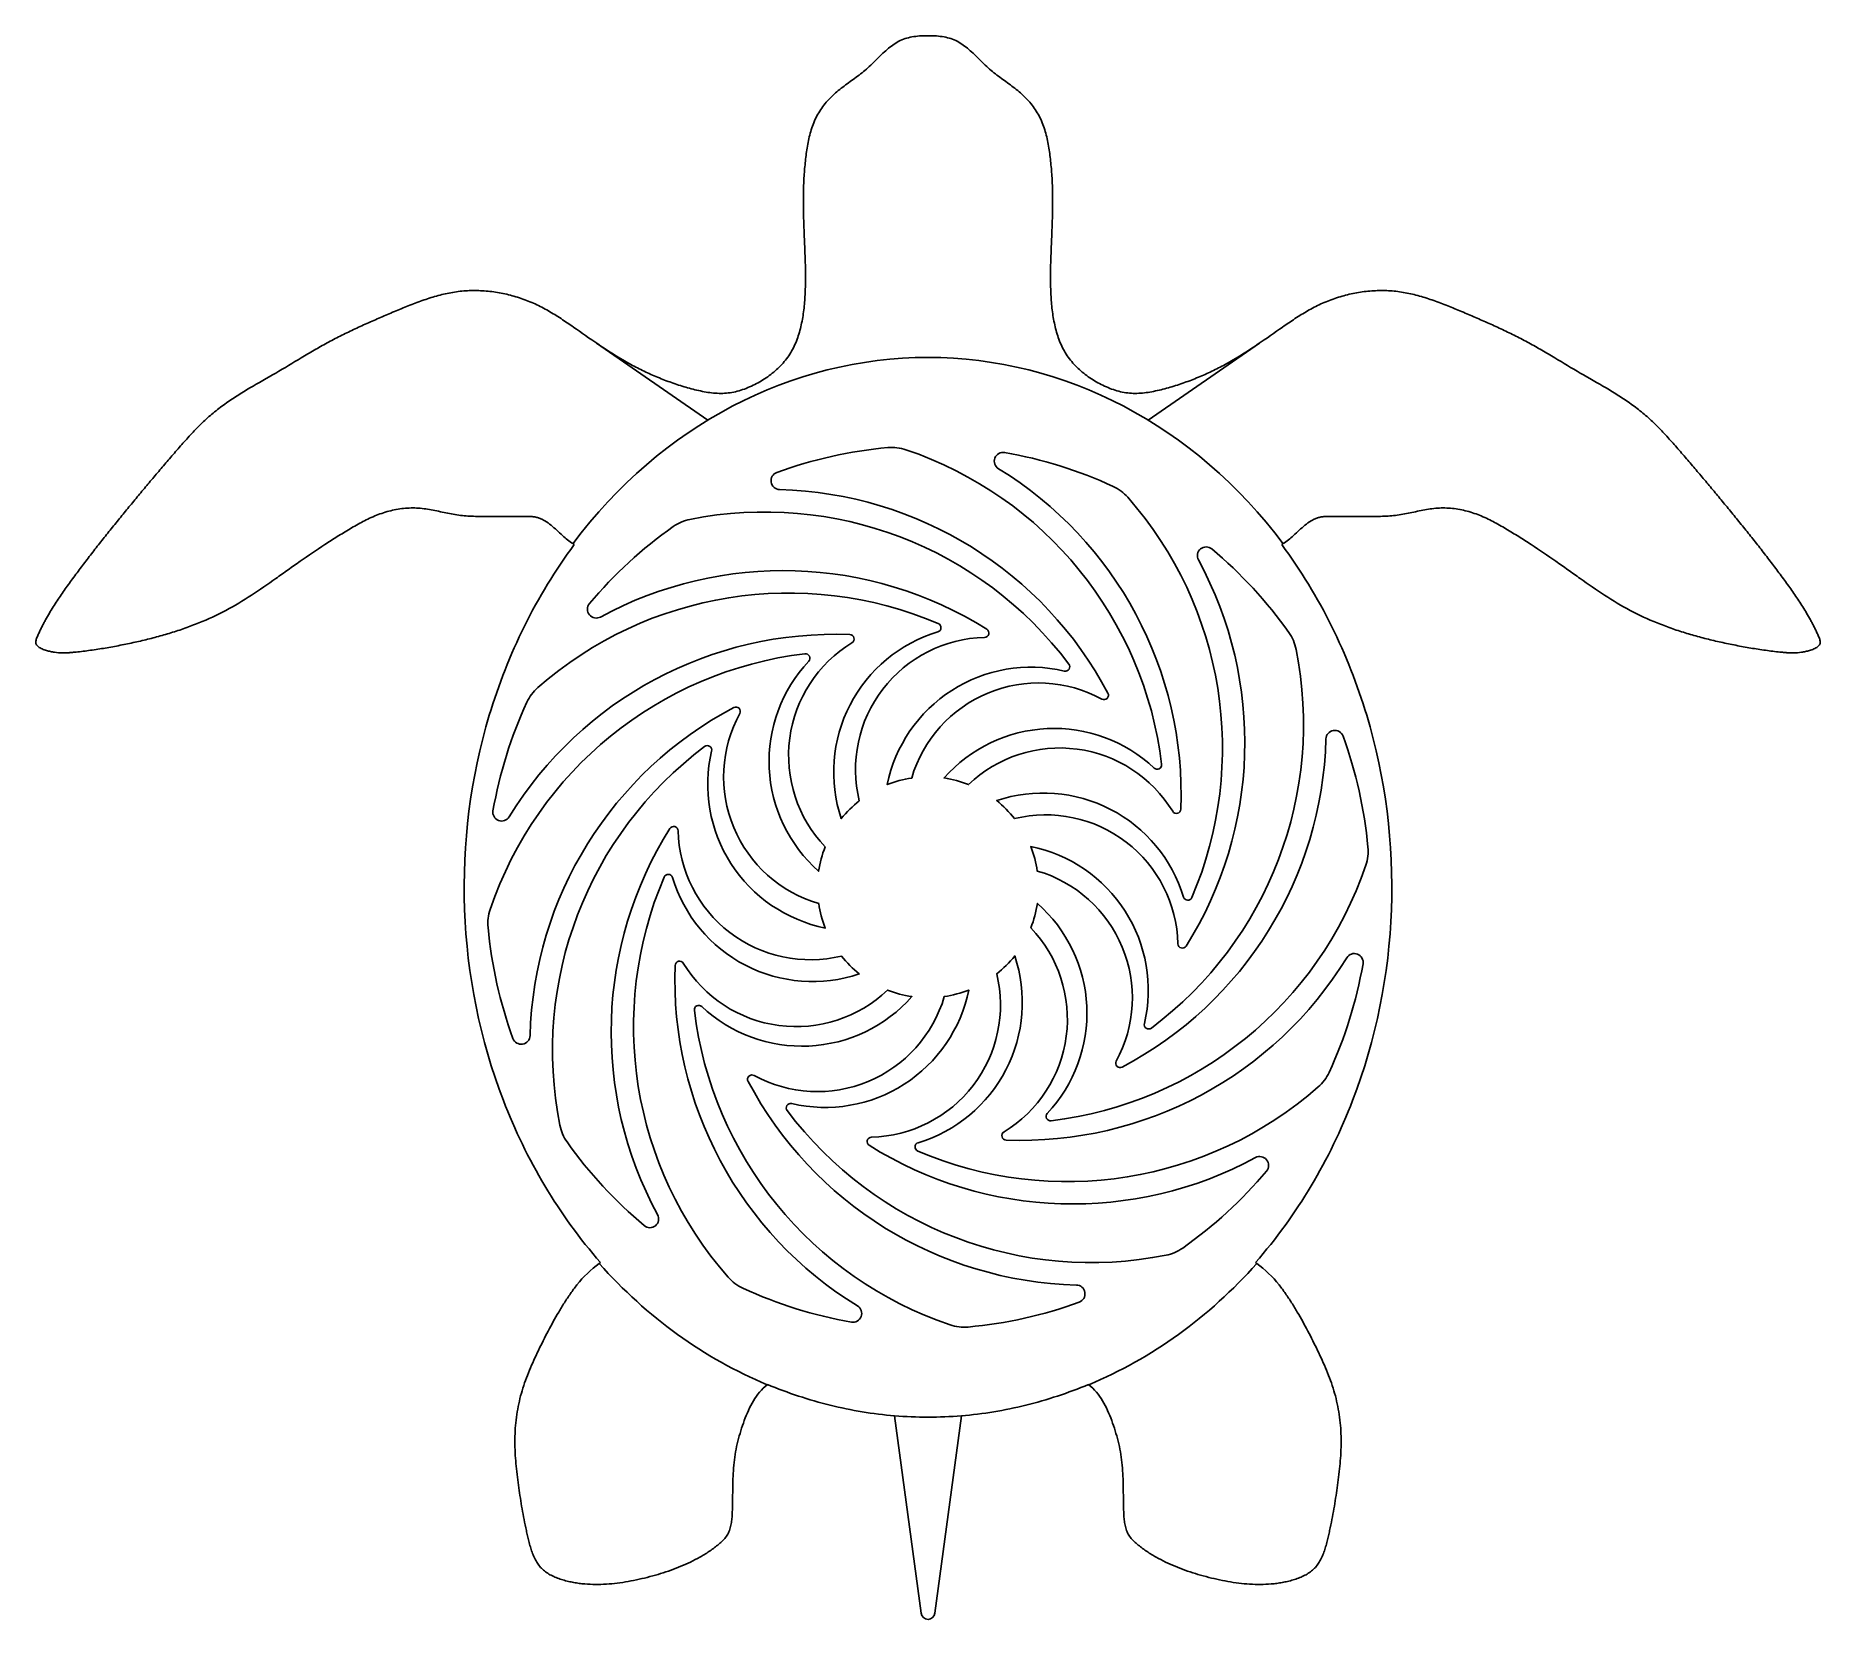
# Model space of a CAD drawing. Header units: millimetres. Extents: x -103 to 103, y -85 to 99.
import ezdxf

# ---------------------------------------------------------------- set-up
doc = ezdxf.new("R2010")
doc.units = ezdxf.units.MM
doc.layers.get('0').update_dxf_attribs({"linetype": 'CONTINUOUS'})

msp = doc.modelspace()

# ---------------------------------------------------------------- linework, layer by layer
for p, q in [((-38.43, 63.11), (-25.52, 54.18)), ((38.43, 63.11), (25.52, 54.18)), ((-0.81, -84.18), (-3.87, -61.28)), ((-3.87, -61.28), (-3.87, -61.28)), ((0.81, -84.18), (3.87, -61.28)), ((3.87, -61.28), (3.87, -61.28))]:
    msp.add_line(p, q)
msp.add_lwpolyline([(29.62, -1.14, 0.700226), (30.58, -1.19, 0.289181), (23.15, 45.22, 0.104544), (21.46, 46.49, 0.064626), (8.88, 50.42, 0.828023), (8.17, 48.54, -0.271156), (29.31, 9.06, -0.742996), (28.36, 8.81, 0.478446), (4.7, 11.92, 0.05739), (1.87, 12.68, -0.423106), (26.22, 13.83, 0.700226), (27.08, 14.26, 0.289181), (-2.56, 50.74, 0.104544), (-4.66, 50.99, 0.064626), (-17.52, 48.11, 0.828023), (-17.2, 46.12, -0.271156), (20.85, 22.5, -0.742996), (20.16, 21.82, 0.478446), (-1.89, 12.67, 0.05739), (-4.72, 11.91, -0.423106), (15.8, 25.08, 0.700226), (16.32, 25.89, 0.289181), (-27.59, 42.66, 0.104544), (-29.53, 41.83, 0.064626), (-39.23, 32.9, 0.828023), (-37.96, 31.34, -0.271156), (6.81, 29.92, -0.742996), (6.55, 28.97, 0.478446), (-7.97, 10.03, 0.05739), (-10.05, 7.96, -0.423106), (1.14, 29.62, 0.700226), (1.19, 30.58, 0.289181), (-45.22, 23.15, 0.104544), (-46.49, 21.46, 0.064626), (-50.42, 8.88, 0.828023), (-48.54, 8.17, -0.271156), (-9.06, 29.31, -0.742996), (-8.81, 28.36, 0.478446), (-11.92, 4.7, 0.05739), (-12.68, 1.87, -0.423106), (-13.83, 26.22, 0.700226), (-14.26, 27.08, 0.289181), (-50.74, -2.56, 0.104544), (-50.99, -4.66, 0.064626), (-48.11, -17.52, 0.828023), (-46.12, -17.2, -0.271156), (-22.5, 20.85, -0.742996), (-21.82, 20.16, 0.478446), (-12.67, -1.89, 0.05739), (-11.91, -4.72, -0.423106), (-25.08, 15.8, 0.700226), (-25.89, 16.32, 0.289181), (-42.66, -27.59, 0.104544), (-41.83, -29.53, 0.064626), (-32.9, -39.23, 0.828023), (-31.34, -37.96, -0.271156), (-29.92, 6.81, -0.742996), (-28.97, 6.55, 0.478446), (-10.03, -7.97, 0.05739), (-7.96, -10.05, -0.423106), (-29.62, 1.14, 0.700226), (-30.58, 1.19, 0.289181), (-23.15, -45.22, 0.104544), (-21.46, -46.49, 0.064626), (-8.88, -50.42, 0.828023), (-8.17, -48.54, -0.271156), (-29.31, -9.06, -0.742996), (-28.36, -8.81, 0.478446), (-4.7, -11.92, 0.05739), (-1.87, -12.68, -0.423106), (-26.22, -13.83, 0.700226), (-27.08, -14.26, 0.289181), (2.56, -50.74, 0.104544), (4.66, -50.99, 0.064626), (17.52, -48.11, 0.828023), (17.2, -46.12, -0.271156), (-20.85, -22.5, -0.742996), (-20.16, -21.82, 0.478446), (1.89, -12.67, 0.05739), (4.72, -11.91, -0.423106), (-15.8, -25.08, 0.700226), (-16.32, -25.89, 0.289181), (27.59, -42.66, 0.104544), (29.53, -41.83, 0.064626), (39.23, -32.9, 0.828023), (37.96, -31.34, -0.271156), (-6.81, -29.92, -0.742996), (-6.55, -28.97, 0.478446), (7.97, -10.03, 0.05739), (10.05, -7.96, -0.423106), (-1.14, -29.62, 0.700226), (-1.19, -30.58, 0.289181), (45.22, -23.15, 0.104544), (46.49, -21.46, 0.064626), (50.42, -8.88, 0.828023), (48.54, -8.17, -0.271156), (9.06, -29.31, -0.742996), (8.81, -28.36, 0.478446), (11.92, -4.7, 0.05739), (12.68, -1.87, -0.423106), (13.83, -26.22, 0.700226), (14.26, -27.08, 0.289181), (50.74, 2.56, 0.104544), (50.99, 4.66, 0.064626), (48.11, 17.52, 0.828023), (46.12, 17.2, -0.271156), (22.5, -20.85, -0.742996), (21.82, -20.16, 0.478446), (12.67, 1.89, 0.05739), (11.91, 4.72, -0.423106), (25.08, -15.8, 0.700226), (25.89, -16.32, 0.289181), (42.66, 27.59, 0.104544), (41.83, 29.53, 0.064626), (32.9, 39.23, 0.828023), (31.34, 37.96, -0.271156), (29.92, -6.81, -0.742996), (28.97, -6.55, 0.478446), (10.03, 7.97, 0.05739), (7.96, 10.05, -0.423106)], format="xyb", close=True)
msp.add_arc((0, -84.07), 0.815, 187.628, 352.372)
for start_param, end_param in [(5.418059, 7.148312), (5.418059, 7.148312), (2.360124, 2.789881), (2.360124, 2.789881), (3.493304, 3.923061), (3.493304, 3.923061), (3.069923, 3.213262), (3.069923, 3.213262)]:
    msp.add_ellipse((0, 0), major_axis=(0, 61.44), ratio=0.880617, start_param=start_param, end_param=end_param)
for points, knots in [([(0, 98.75), (-0.69, 98.75), (-1.91, 98.67), (-3.42, 98.18), (-4.75, 97.19), (-5.8, 96.15), (-6.64, 95.31), (-7.3, 94.72), (-7.98, 94.18), (-8.68, 93.67), (-9.38, 93.17), (-10.06, 92.66), (-10.73, 92.12), (-11.36, 91.53), (-11.94, 90.89), (-12.45, 90.19), (-12.89, 89.45), (-13.36, 88.41), (-13.79, 87.02), (-14.04, 85.58), (-14.19, 84.43), (-14.31, 83.27), (-14.41, 81.83), (-14.45, 80.11), (-14.44, 78.39), (-14.39, 76.68), (-14.32, 74.97), (-14.25, 73.26), (-14.19, 71.55), (-14.2, 70.11), (-14.23, 68.94), (-14.3, 67.76), (-14.46, 66.29), (-14.81, 64.56), (-15.38, 62.92), (-16.21, 61.43), (-17.36, 60.14), (-18.5, 59.23), (-19.5, 58.61), (-20.53, 58.06), (-21.62, 57.63), (-22.73, 57.37), (-23.58, 57.27), (-24.43, 57.27), (-25.29, 57.35), (-26.15, 57.5), (-27.01, 57.69), (-27.86, 57.92), (-28.98, 58.26), (-30.34, 58.73), (-31.94, 59.38), (-33.49, 60.11), (-35.5, 61.2), (-37.92, 62.74), (-40.28, 64.39), (-42.17, 65.71), (-43.62, 66.64), (-45.13, 67.48), (-46.73, 68.16), (-48.4, 68.69), (-50.12, 69.04), (-51.86, 69.21), (-53.6, 69.2), (-55.31, 68.98), (-56.98, 68.58), (-58.62, 68.05), (-60.25, 67.43), (-61.85, 66.76), (-63.45, 66.08), (-65.03, 65.39), (-66.6, 64.67), (-68.14, 63.92), (-69.66, 63.13), (-71.15, 62.28), (-73.13, 61.11), (-75.59, 59.62), (-78.11, 58.2), (-80.08, 57.01), (-81.5, 56.05), (-82.86, 55.01), (-84.14, 53.86), (-85.34, 52.62), (-86.5, 51.34), (-87.63, 50.03), (-88.75, 48.72), (-89.86, 47.41), (-90.97, 46.09), (-92.06, 44.77), (-93.16, 43.43), (-94.25, 42.09), (-95.34, 40.73), (-96.42, 39.37), (-97.48, 38), (-98.51, 36.63), (-99.52, 35.27), (-100.32, 34.14), (-100.94, 33.22), (-101.4, 32.52), (-101.84, 31.79), (-102.2, 31.16), (-102.48, 30.64), (-102.68, 30.24), (-102.89, 29.83), (-103.05, 29.48), (-103.18, 29.19), (-103.31, 28.9), (-103.41, 28.62), (-103.43, 28.35), (-103.37, 28.18), (-103.26, 28.02), (-103.05, 27.83), (-102.68, 27.63), (-102.26, 27.49), (-101.93, 27.39), (-101.61, 27.32), (-101.07, 27.22), (-100.35, 27.17), (-99.68, 27.19), (-99.15, 27.24), (-98.6, 27.29), (-97.92, 27.37), (-97.07, 27.48), (-96.22, 27.61), (-95.36, 27.74), (-94.21, 27.94), (-92.77, 28.23), (-91.07, 28.6), (-89.4, 29.02), (-87.75, 29.49), (-86.12, 30.03), (-83.97, 30.85), (-81.35, 32.05), (-78.4, 33.83), (-76.05, 35.48), (-74.17, 36.82), (-72.3, 38.14), (-70.4, 39.43), (-68.47, 40.67), (-66.99, 41.57), (-65.5, 42.43), (-64.2, 43.05), (-63.11, 43.44), (-62.28, 43.68), (-61.43, 43.86), (-60.57, 43.96), (-59.7, 44), (-58.84, 43.96), (-57.99, 43.85), (-57.15, 43.69), (-56.3, 43.51), (-55.45, 43.34), (-54.6, 43.18), (-53.75, 43.07), (-52.89, 43.02), (-52.03, 43), (-51.16, 43), (-50.31, 43), (-49.45, 42.99), (-48.59, 42.99), (-47.87, 42.99), (-47.29, 43), (-46.7, 43.01), (-46.12, 43.01), (-45.55, 42.95), (-45.15, 42.85), (-44.76, 42.69), (-44.27, 42.42), (-43.69, 42), (-43.02, 41.4), (-42.2, 40.62), (-41.59, 40.1), (-41.18, 39.85)], [0, 0, 0, 0, 0.0078125, 0.015625, 0.0234375, 0.03125, 0.0351562, 0.0390625, 0.0429688, 0.046875, 0.0507812, 0.0546875, 0.0585938, 0.0625, 0.0664062, 0.0703125, 0.0742188, 0.078125, 0.0859375, 0.09375, 0.0976562, 0.1015625, 0.109375, 0.1171875, 0.125, 0.1328125, 0.140625, 0.1484375, 0.15625, 0.1640625, 0.1679688, 0.171875, 0.1796875, 0.1875, 0.1953125, 0.203125, 0.2109375, 0.21875, 0.2226562, 0.2265625, 0.234375, 0.2382812, 0.2421875, 0.2460938, 0.25, 0.2539062, 0.2578125, 0.2617188, 0.265625, 0.2734375, 0.28125, 0.2890625, 0.296875, 0.3125, 0.328125, 0.3359375, 0.34375, 0.3515625, 0.359375, 0.3671875, 0.375, 0.3828125, 0.390625, 0.3984375, 0.40625, 0.4140625, 0.421875, 0.4296875, 0.4375, 0.4453125, 0.453125, 0.4609375, 0.46875, 0.4765625, 0.484375, 0.5, 0.515625, 0.5234375, 0.53125, 0.5390625, 0.546875, 0.5546875, 0.5625, 0.5703125, 0.578125, 0.5859375, 0.59375, 0.6015625, 0.609375, 0.6171875, 0.625, 0.6328125, 0.640625, 0.6484375, 0.65625, 0.6640625, 0.6679688, 0.671875, 0.6757812, 0.6796875, 0.6816406, 0.6835938, 0.6855469, 0.6875, 0.6884766, 0.6894531, 0.6914062, 0.6923828, 0.6933594, 0.6943359, 0.6953125, 0.6972656, 0.6992188, 0.7001953, 0.7011719, 0.703125, 0.7070312, 0.7109375, 0.7128906, 0.7148438, 0.71875, 0.7226562, 0.7265625, 0.7304688, 0.734375, 0.7421875, 0.75, 0.7578125, 0.765625, 0.7734375, 0.78125, 0.796875, 0.8125, 0.828125, 0.8359375, 0.84375, 0.859375, 0.8671875, 0.875, 0.8828125, 0.890625, 0.8945312, 0.8984375, 0.9023438, 0.90625, 0.9101562, 0.9140625, 0.9179688, 0.921875, 0.9257812, 0.9296875, 0.9335938, 0.9375, 0.9414062, 0.9453125, 0.9492188, 0.953125, 0.9570312, 0.9609375, 0.9648438, 0.9667969, 0.96875, 0.9726562, 0.9746094, 0.9765625, 0.9785156, 0.9804688, 0.984375, 0.9882812, 0.9921875, 0.9989966, 0.9989966, 0.9989966, 0.9989966]), ([(0, 98.75), (0.69, 98.75), (1.91, 98.67), (3.42, 98.18), (4.75, 97.19), (5.8, 96.15), (6.64, 95.31), (7.3, 94.72), (7.98, 94.18), (8.68, 93.67), (9.38, 93.17), (10.06, 92.66), (10.73, 92.12), (11.36, 91.53), (11.94, 90.89), (12.45, 90.19), (12.89, 89.45), (13.36, 88.41), (13.79, 87.02), (14.04, 85.58), (14.19, 84.43), (14.31, 83.27), (14.41, 81.83), (14.45, 80.11), (14.44, 78.39), (14.39, 76.68), (14.32, 74.97), (14.25, 73.26), (14.19, 71.55), (14.2, 70.11), (14.23, 68.94), (14.3, 67.76), (14.46, 66.29), (14.81, 64.56), (15.38, 62.92), (16.21, 61.43), (17.36, 60.14), (18.5, 59.23), (19.5, 58.61), (20.53, 58.06), (21.62, 57.63), (22.73, 57.37), (23.58, 57.27), (24.43, 57.27), (25.29, 57.35), (26.15, 57.5), (27.01, 57.69), (27.86, 57.92), (28.98, 58.26), (30.34, 58.73), (31.94, 59.38), (33.49, 60.11), (35.5, 61.2), (37.92, 62.74), (40.28, 64.39), (42.17, 65.71), (43.62, 66.64), (45.13, 67.48), (46.73, 68.16), (48.4, 68.69), (50.12, 69.04), (51.86, 69.21), (53.6, 69.2), (55.31, 68.98), (56.98, 68.58), (58.62, 68.05), (60.25, 67.43), (61.85, 66.76), (63.45, 66.08), (65.03, 65.39), (66.6, 64.67), (68.14, 63.92), (69.66, 63.13), (71.15, 62.28), (73.13, 61.11), (75.59, 59.62), (78.11, 58.2), (80.08, 57.01), (81.5, 56.05), (82.86, 55.01), (84.14, 53.86), (85.34, 52.62), (86.5, 51.34), (87.63, 50.03), (88.75, 48.72), (89.86, 47.41), (90.97, 46.09), (92.06, 44.77), (93.16, 43.43), (94.25, 42.09), (95.34, 40.73), (96.42, 39.37), (97.48, 38), (98.51, 36.63), (99.52, 35.27), (100.32, 34.14), (100.94, 33.22), (101.4, 32.52), (101.84, 31.79), (102.2, 31.16), (102.48, 30.64), (102.68, 30.24), (102.89, 29.83), (103.05, 29.48), (103.18, 29.19), (103.31, 28.9), (103.41, 28.62), (103.43, 28.35), (103.37, 28.18), (103.26, 28.02), (103.05, 27.83), (102.68, 27.63), (102.26, 27.49), (101.93, 27.39), (101.61, 27.32), (101.07, 27.22), (100.35, 27.17), (99.68, 27.19), (99.15, 27.24), (98.6, 27.29), (97.92, 27.37), (97.07, 27.48), (96.22, 27.61), (95.36, 27.74), (94.21, 27.94), (92.77, 28.23), (91.07, 28.6), (89.4, 29.02), (87.75, 29.49), (86.12, 30.03), (83.97, 30.85), (81.35, 32.05), (78.4, 33.83), (76.05, 35.48), (74.17, 36.82), (72.3, 38.14), (70.4, 39.43), (68.47, 40.67), (66.99, 41.57), (65.5, 42.43), (64.2, 43.05), (63.11, 43.44), (62.28, 43.68), (61.43, 43.86), (60.57, 43.96), (59.7, 44), (58.84, 43.96), (57.99, 43.85), (57.15, 43.69), (56.3, 43.51), (55.45, 43.34), (54.6, 43.18), (53.75, 43.07), (52.89, 43.02), (52.03, 43), (51.16, 43), (50.31, 43), (49.45, 42.99), (48.59, 42.99), (47.87, 42.99), (47.29, 43), (46.7, 43.01), (46.12, 43.01), (45.55, 42.95), (45.15, 42.85), (44.76, 42.69), (44.27, 42.42), (43.69, 42), (43.02, 41.4), (42.2, 40.62), (41.59, 40.1), (41.18, 39.85)], [0, 0, 0, 0, 0.0078125, 0.015625, 0.0234375, 0.03125, 0.0351562, 0.0390625, 0.0429688, 0.046875, 0.0507812, 0.0546875, 0.0585938, 0.0625, 0.0664062, 0.0703125, 0.0742188, 0.078125, 0.0859375, 0.09375, 0.0976562, 0.1015625, 0.109375, 0.1171875, 0.125, 0.1328125, 0.140625, 0.1484375, 0.15625, 0.1640625, 0.1679688, 0.171875, 0.1796875, 0.1875, 0.1953125, 0.203125, 0.2109375, 0.21875, 0.2226562, 0.2265625, 0.234375, 0.2382812, 0.2421875, 0.2460938, 0.25, 0.2539062, 0.2578125, 0.2617188, 0.265625, 0.2734375, 0.28125, 0.2890625, 0.296875, 0.3125, 0.328125, 0.3359375, 0.34375, 0.3515625, 0.359375, 0.3671875, 0.375, 0.3828125, 0.390625, 0.3984375, 0.40625, 0.4140625, 0.421875, 0.4296875, 0.4375, 0.4453125, 0.453125, 0.4609375, 0.46875, 0.4765625, 0.484375, 0.5, 0.515625, 0.5234375, 0.53125, 0.5390625, 0.546875, 0.5546875, 0.5625, 0.5703125, 0.578125, 0.5859375, 0.59375, 0.6015625, 0.609375, 0.6171875, 0.625, 0.6328125, 0.640625, 0.6484375, 0.65625, 0.6640625, 0.6679688, 0.671875, 0.6757812, 0.6796875, 0.6816406, 0.6835938, 0.6855469, 0.6875, 0.6884766, 0.6894531, 0.6914062, 0.6923828, 0.6933594, 0.6943359, 0.6953125, 0.6972656, 0.6992188, 0.7001953, 0.7011719, 0.703125, 0.7070312, 0.7109375, 0.7128906, 0.7148438, 0.71875, 0.7226562, 0.7265625, 0.7304688, 0.734375, 0.7421875, 0.75, 0.7578125, 0.765625, 0.7734375, 0.78125, 0.796875, 0.8125, 0.828125, 0.8359375, 0.84375, 0.859375, 0.8671875, 0.875, 0.8828125, 0.890625, 0.8945312, 0.8984375, 0.9023438, 0.90625, 0.9101562, 0.9140625, 0.9179688, 0.921875, 0.9257812, 0.9296875, 0.9335938, 0.9375, 0.9414062, 0.9453125, 0.9492188, 0.953125, 0.9570312, 0.9609375, 0.9648438, 0.9667969, 0.96875, 0.9726562, 0.9746094, 0.9765625, 0.9785156, 0.9804688, 0.984375, 0.9882812, 0.9921875, 0.9989966, 0.9989966, 0.9989966, 0.9989966]), ([(-37.96, -43.51), (-42.79, -38), (-46.57, -31.59), (-51.93, -17.66), (-53.44, -10.14), (-53.99, 5.04), (-53.03, 12.68), (-48.71, 27.06), (-45.41, 33.79), (-41, 39.74)], [0.000001, 0.000001, 0.000001, 0.000001, 4.296587, 4.296587, 8.724567, 8.724567, 13.171501, 13.171501, 17.51272, 17.51272, 17.51272, 17.51272]), ([(41, 39.74), (45.41, 33.79), (48.71, 27.06), (53.03, 12.68), (53.99, 5.04), (53.44, -10.14), (51.93, -17.66), (46.57, -31.59), (42.79, -38), (37.96, -43.51)], [0.000021, 0.000021, 0.000021, 0.000021, 4.339798, 4.339798, 8.785254, 8.785254, 13.211762, 13.211762, 17.50692, 17.50692, 17.50692, 17.50692]), ([(-18.64, -57.68), (-19.29, -58.2), (-20.06, -59.16), (-20.83, -60.64), (-21.3, -61.82), (-21.71, -63.02), (-22.05, -64.23), (-22.31, -65.46), (-22.48, -66.71), (-22.58, -67.97), (-22.63, -69.23), (-22.64, -70.27), (-22.65, -71.11), (-22.66, -71.74), (-22.68, -72.37), (-22.7, -73.02), (-22.77, -73.67), (-22.9, -74.29), (-23.11, -74.87), (-23.45, -75.39), (-23.88, -75.86), (-24.37, -76.28), (-24.88, -76.67), (-25.39, -77.03), (-25.91, -77.37), (-26.62, -77.78), (-27.51, -78.25), (-28.62, -78.74), (-29.78, -79.18), (-30.98, -79.59), (-32.22, -79.94), (-33.48, -80.25), (-34.75, -80.5), (-36.02, -80.7), (-37.28, -80.82), (-38.53, -80.86), (-39.58, -80.81), (-40.42, -80.72), (-41.05, -80.62), (-41.68, -80.49), (-42.32, -80.32), (-42.94, -80.12), (-43.54, -79.86), (-44.09, -79.56), (-44.59, -79.19), (-45.01, -78.75), (-45.36, -78.25), (-45.65, -77.69), (-45.89, -77.09), (-46.09, -76.47), (-46.26, -75.83), (-46.41, -75.2), (-46.6, -74.36), (-46.82, -73.32), (-47.05, -72.08), (-47.25, -70.85), (-47.43, -69.62), (-47.59, -68.39), (-47.73, -67.13), (-47.84, -65.87), (-47.89, -64.61), (-47.88, -63.35), (-47.79, -62.09), (-47.62, -60.83), (-47.38, -59.59), (-47.05, -58.37), (-46.66, -57.18), (-46.05, -55.61), (-45.34, -54.08), (-44.6, -52.57), (-44.03, -51.45), (-43.43, -50.34), (-42.81, -49.25), (-42.15, -48.17), (-41.45, -47.11), (-40.23, -45.47), (-39.09, -44.31), (-38.11, -43.62)], [0.0154906, 0.0154906, 0.0154906, 0.0154906, 0.0456399, 0.0610328, 0.0764257, 0.0918186, 0.1072115, 0.1226044, 0.1379973, 0.1533902, 0.1687831, 0.184176, 0.1918725, 0.199569, 0.2072654, 0.2149619, 0.2226583, 0.2303548, 0.2380512, 0.2457477, 0.2534441, 0.2611406, 0.268837, 0.2765335, 0.2842299, 0.2919264, 0.3073193, 0.3227122, 0.3381051, 0.353498, 0.3688909, 0.3842838, 0.3996767, 0.4150696, 0.4304625, 0.4458554, 0.4612483, 0.4689448, 0.4766412, 0.4843377, 0.4920341, 0.4997306, 0.507427, 0.5151235, 0.52282, 0.5305164, 0.5382129, 0.5459093, 0.5536058, 0.5613022, 0.5689987, 0.5766951, 0.5843916, 0.5997845, 0.6151774, 0.6305703, 0.6459632, 0.6613561, 0.676749, 0.6921419, 0.7075348, 0.7229277, 0.7383206, 0.7537135, 0.7691064, 0.7844993, 0.7998922, 0.8152851, 0.846071, 0.8614639, 0.8768568, 0.8922497, 0.9076426, 0.9230355, 0.9384284, 0.9538213, 0.9977721, 0.9977721, 0.9977721, 0.9977721]), ([(18.64, -57.68), (19.29, -58.2), (20.06, -59.16), (20.83, -60.64), (21.3, -61.82), (21.71, -63.02), (22.05, -64.23), (22.31, -65.46), (22.48, -66.71), (22.58, -67.97), (22.63, -69.23), (22.64, -70.27), (22.65, -71.11), (22.66, -71.74), (22.68, -72.37), (22.7, -73.02), (22.77, -73.67), (22.9, -74.29), (23.11, -74.87), (23.45, -75.39), (23.88, -75.86), (24.37, -76.28), (24.88, -76.67), (25.39, -77.03), (25.91, -77.37), (26.62, -77.78), (27.51, -78.25), (28.62, -78.74), (29.78, -79.18), (30.98, -79.59), (32.22, -79.94), (33.48, -80.25), (34.75, -80.5), (36.02, -80.7), (37.28, -80.82), (38.53, -80.86), (39.58, -80.81), (40.42, -80.72), (41.05, -80.62), (41.68, -80.49), (42.32, -80.32), (42.94, -80.12), (43.54, -79.86), (44.09, -79.56), (44.59, -79.19), (45.01, -78.75), (45.36, -78.25), (45.65, -77.69), (45.89, -77.09), (46.09, -76.47), (46.26, -75.83), (46.41, -75.2), (46.6, -74.36), (46.82, -73.32), (47.05, -72.08), (47.25, -70.85), (47.43, -69.62), (47.59, -68.39), (47.73, -67.13), (47.84, -65.87), (47.89, -64.61), (47.88, -63.35), (47.79, -62.09), (47.62, -60.83), (47.38, -59.59), (47.05, -58.37), (46.66, -57.18), (46.05, -55.61), (45.34, -54.08), (44.6, -52.57), (44.03, -51.45), (43.43, -50.34), (42.81, -49.25), (42.15, -48.17), (41.45, -47.11), (40.23, -45.47), (39.09, -44.31), (38.11, -43.62)], [0.0154906, 0.0154906, 0.0154906, 0.0154906, 0.0456399, 0.0610328, 0.0764257, 0.0918186, 0.1072115, 0.1226044, 0.1379973, 0.1533902, 0.1687831, 0.184176, 0.1918725, 0.199569, 0.2072654, 0.2149619, 0.2226583, 0.2303548, 0.2380512, 0.2457477, 0.2534441, 0.2611406, 0.268837, 0.2765335, 0.2842299, 0.2919264, 0.3073193, 0.3227122, 0.3381051, 0.353498, 0.3688909, 0.3842838, 0.3996767, 0.4150696, 0.4304625, 0.4458554, 0.4612483, 0.4689448, 0.4766412, 0.4843377, 0.4920341, 0.4997306, 0.507427, 0.5151235, 0.52282, 0.5305164, 0.5382129, 0.5459093, 0.5536058, 0.5613022, 0.5689987, 0.5766951, 0.5843916, 0.5997845, 0.6151774, 0.6305703, 0.6459632, 0.6613561, 0.676749, 0.6921419, 0.7075348, 0.7229277, 0.7383206, 0.7537135, 0.7691064, 0.7844993, 0.7998922, 0.8152851, 0.846071, 0.8614639, 0.8768568, 0.8922497, 0.9076426, 0.9230355, 0.9384284, 0.9538213, 0.9977721, 0.9977721, 0.9977721, 0.9977721]), ([(-3.87, -61.28), (-6.39, -61.07), (-8.89, -60.66), (-13.82, -59.44), (-16.25, -58.64), (-18.6, -57.65)], [0.000051, 0.000051, 0.000051, 0.000051, 1.481185, 1.481185, 2.972847, 2.972847, 2.972847, 2.972847]), ([(18.6, -57.65), (16.25, -58.64), (13.82, -59.44), (8.89, -60.66), (6.39, -61.07), (3.87, -61.28)], [0.00001, 0.00001, 0.00001, 0.00001, 1.494271, 1.494271, 2.977985, 2.977985, 2.977985, 2.977985])]:
    msp.add_open_spline(points, degree=3, knots=knots)
for points in [[(-41.18, 39.85), (-41.12, 39.81), (-41.06, 39.77), (-41, 39.74)], [(41.18, 39.85), (41.12, 39.81), (41.06, 39.77), (41, 39.74)], [(-38.11, -43.62), (-38.06, -43.58), (-38.01, -43.54), (-37.96, -43.51)], [(38.11, -43.62), (38.06, -43.58), (38.01, -43.54), (37.96, -43.51)], [(-18.6, -57.65), (-18.61, -57.66), (-18.63, -57.67), (-18.64, -57.68)], [(18.6, -57.65), (18.61, -57.66), (18.63, -57.67), (18.64, -57.68)]]:
    msp.add_open_spline(points, degree=3)

doc.saveas('drawing.dxf')
